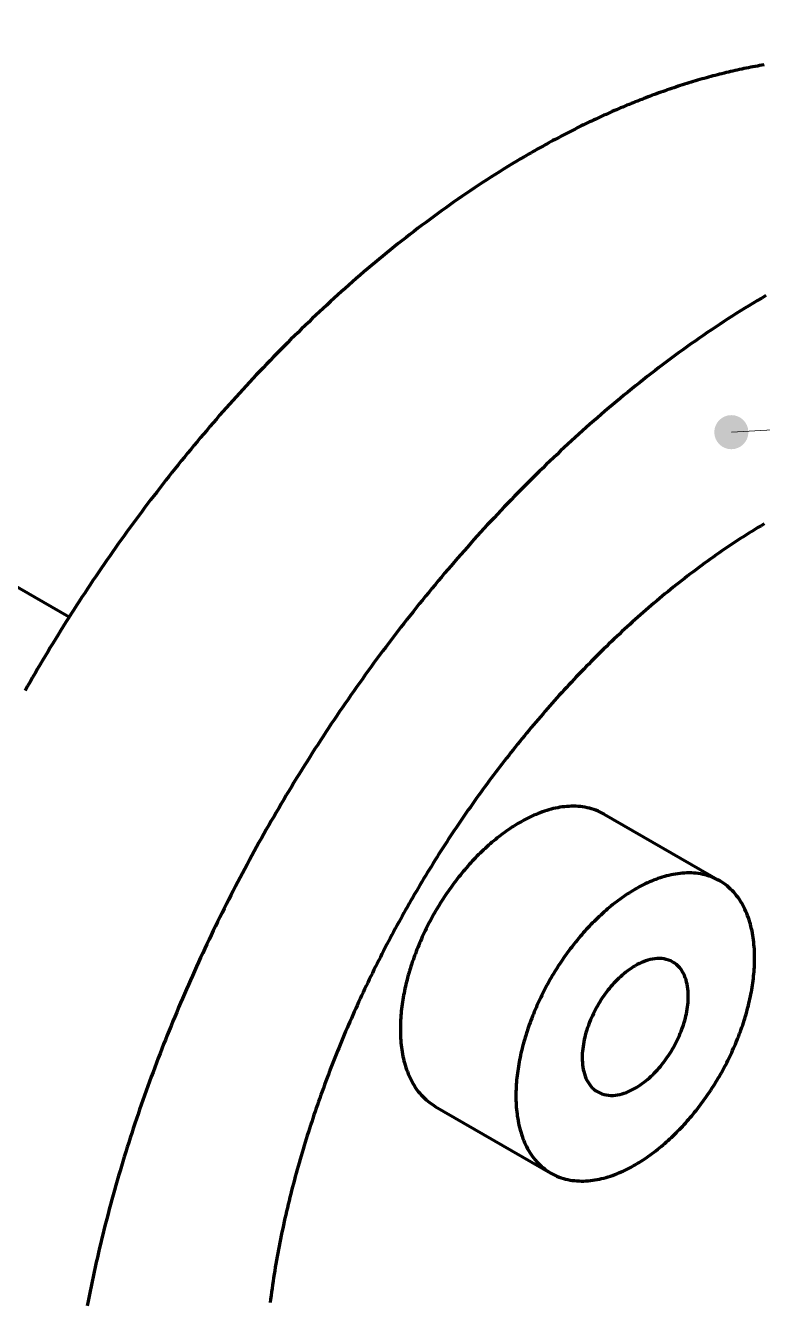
# Model space of a CAD drawing. Header units: millimetres. Extents: x 0 to 841, y 0 to 594.
# Drawn here: x 434.12 to 460.06, y 135.22 to 180.17 of the extents above; entities that cross this region are included whole.
import ezdxf

# ---------------------------------------------------------------- set-up
doc = ezdxf.new("R2010")
doc.units = ezdxf.units.MM
doc.layers.add('01-VISIBLE', color=7, linetype='CONTINUOUS', lineweight=70)
doc.layers.add('08-FINA', color=5, linetype='CONTINUOUS', lineweight=18)

msp = doc.modelspace()

# ---------------------------------------------------------------- hatches: boundary and pattern name
at = {"layer": '08-FINA'}
h = msp.add_hatch(color=7, dxfattribs=at)
h.dxf.hatch_style = 1
edge = h.paths.add_edge_path()
edge.add_arc((458.961, 165.853), 0.6, 0, 360)

# ---------------------------------------------------------------- linework, layer by layer
at = {"layer": '01-VISIBLE'}
for p, q in [((383.064, 189.717), (435.662, 159.349)), ((454.484, 152.409), (458.55, 150.061)), ((448.544, 142.12), (452.61, 139.773))]:
    msp.add_line(p, q, dxfattribs=at)
for points in [[(460.114, 178.781), (460.035, 178.768), (459.957, 178.754), (459.878, 178.74), (459.799, 178.726), (459.72, 178.711), (459.642, 178.696), (459.563, 178.68), (459.485, 178.665), (459.406, 178.649), (459.328, 178.632), (459.249, 178.616), (459.171, 178.599), (459.093, 178.581), (459.015, 178.564), (458.937, 178.546), (458.859, 178.527), (458.781, 178.509), (458.703, 178.49), (458.625, 178.471), (458.548, 178.451), (458.47, 178.432), (458.393, 178.412), (458.315, 178.391), (458.238, 178.371), (458.161, 178.35), (458.083, 178.328), (458.006, 178.307), (457.929, 178.285), (457.852, 178.263), (457.775, 178.241), (457.698, 178.218), (457.622, 178.195), (457.545, 178.172), (457.468, 178.149), (457.392, 178.125), (457.316, 178.101), (457.239, 178.077), (457.163, 178.052), (457.087, 178.028), (457.011, 178.002), (456.935, 177.977), (456.859, 177.952), (456.783, 177.926), (456.707, 177.9), (456.632, 177.873), (456.556, 177.847), (456.481, 177.82), (456.405, 177.793), (456.33, 177.766), (456.255, 177.738), (456.18, 177.71), (456.105, 177.682), (456.03, 177.654), (455.955, 177.626), (455.88, 177.597), (455.806, 177.568), (455.731, 177.539), (455.657, 177.509), (455.582, 177.479), (455.508, 177.45), (455.434, 177.419), (455.36, 177.389), (455.286, 177.358), (455.212, 177.328), (455.138, 177.297), (455.064, 177.265), (454.991, 177.234), (454.917, 177.202), (454.844, 177.17), (454.771, 177.138), (454.697, 177.106), (454.624, 177.073), (454.551, 177.04), (454.478, 177.007), (454.405, 176.974), (454.332, 176.941), (454.26, 176.907), (454.187, 176.873), (454.115, 176.839), (454.042, 176.805), (453.97, 176.771), (453.898, 176.736), (453.826, 176.701), (453.754, 176.666), (453.682, 176.631), (453.61, 176.596), (453.538, 176.56), (453.467, 176.524), (453.395, 176.488), (453.324, 176.452), (453.252, 176.416), (453.181, 176.379), (453.11, 176.342), (453.039, 176.305), (452.968, 176.268), (452.897, 176.231), (452.826, 176.193), (452.756, 176.156), (452.685, 176.118), (452.615, 176.08), (452.544, 176.042), (452.474, 176.003), (452.404, 175.965), (452.334, 175.926), (452.264, 175.887), (452.194, 175.848), (452.124, 175.809), (452.055, 175.769), (451.985, 175.73), (451.915, 175.69), (451.846, 175.65)], [(451.846, 175.65), (451.695, 175.562), (451.544, 175.474), (451.394, 175.384), (451.245, 175.294), (451.096, 175.203), (450.947, 175.112), (450.799, 175.019), (450.651, 174.926), (450.503, 174.833), (450.357, 174.738), (450.21, 174.643), (450.064, 174.547), (449.919, 174.45), (449.774, 174.353), (449.629, 174.255), (449.485, 174.156), (449.341, 174.057), (449.198, 173.957), (449.055, 173.856), (448.913, 173.755), (448.771, 173.653), (448.63, 173.55), (448.489, 173.447), (448.348, 173.344), (448.208, 173.239), (448.069, 173.134), (447.93, 173.029), (447.791, 172.922), (447.653, 172.816), (447.515, 172.708), (447.378, 172.6), (447.241, 172.492), (447.104, 172.383), (446.968, 172.273), (446.833, 172.163), (446.698, 172.052), (446.563, 171.941), (446.429, 171.829), (446.295, 171.717), (446.162, 171.604), (446.029, 171.491), (445.896, 171.377), (445.764, 171.262), (445.633, 171.147), (445.502, 171.032), (445.371, 170.916), (445.241, 170.8), (445.111, 170.683), (444.982, 170.565), (444.853, 170.448), (444.724, 170.329), (444.596, 170.21), (444.469, 170.091), (444.341, 169.972), (444.215, 169.851), (444.088, 169.731), (443.963, 169.61), (443.837, 169.488), (443.712, 169.366), (443.587, 169.244), (443.463, 169.121), (443.34, 168.998), (443.216, 168.874), (443.093, 168.75), (442.971, 168.625), (442.849, 168.5), (442.727, 168.375), (442.606, 168.249), (442.486, 168.123), (442.365, 167.996), (442.245, 167.869), (442.126, 167.742), (442.007, 167.614), (441.888, 167.485), (441.77, 167.357), (441.652, 167.228), (441.535, 167.098), (441.418, 166.969), (441.302, 166.838), (441.186, 166.708), (441.07, 166.577), (440.955, 166.446), (440.84, 166.314), (440.726, 166.182), (440.612, 166.05), (440.498, 165.917), (440.385, 165.784), (440.272, 165.65), (440.16, 165.517), (440.048, 165.382), (439.937, 165.248), (439.826, 165.113), (439.715, 164.978), (439.605, 164.842), (439.495, 164.706), (439.386, 164.57), (439.277, 164.434), (439.169, 164.297), (439.061, 164.159), (438.953, 164.022), (438.846, 163.884), (438.739, 163.746), (438.633, 163.607), (438.527, 163.468), (438.421, 163.329), (438.316, 163.19), (438.211, 163.05), (438.107, 162.91), (438.003, 162.769), (437.9, 162.629), (437.797, 162.488), (437.694, 162.346), (437.592, 162.204), (437.49, 162.063), (437.389, 161.92), (437.288, 161.778), (437.188, 161.635), (437.088, 161.492), (436.988, 161.348), (436.889, 161.204), (436.79, 161.06), (436.692, 160.916), (436.594, 160.771), (436.496, 160.627), (436.399, 160.481), (436.302, 160.336), (436.206, 160.19), (436.11, 160.044), (436.015, 159.898), (435.92, 159.751), (435.825, 159.604), (435.731, 159.457), (435.637, 159.31), (435.544, 159.162), (435.451, 159.014), (435.359, 158.866), (435.267, 158.718), (435.175, 158.569), (435.084, 158.42), (434.993, 158.271), (434.903, 158.121), (434.813, 157.971), (434.724, 157.821), (434.635, 157.671), (434.546, 157.52), (434.458, 157.37), (434.371, 157.218), (434.283, 157.067), (434.197, 156.916), (434.11, 156.764)], [(460.18, 170.663), (460.03, 170.575), (459.88, 170.485), (459.73, 170.395), (459.581, 170.304), (459.432, 170.213), (459.284, 170.12), (459.136, 170.027), (458.989, 169.934), (458.842, 169.839), (458.695, 169.744), (458.549, 169.648), (458.404, 169.551), (458.259, 169.454), (458.114, 169.356), (457.97, 169.257), (457.827, 169.158), (457.683, 169.058), (457.541, 168.957), (457.398, 168.856), (457.256, 168.754), (457.115, 168.652), (456.974, 168.548), (456.834, 168.445), (456.694, 168.34), (456.554, 168.235), (456.415, 168.13), (456.276, 168.023), (456.138, 167.917), (456, 167.809), (455.863, 167.701), (455.726, 167.593), (455.59, 167.484), (455.454, 167.374), (455.318, 167.264), (455.183, 167.153), (455.048, 167.042), (454.914, 166.93), (454.78, 166.818), (454.647, 166.705), (454.514, 166.592), (454.382, 166.478), (454.25, 166.363), (454.118, 166.248), (453.987, 166.133), (453.856, 166.017), (453.726, 165.901), (453.596, 165.784), (453.467, 165.666), (453.338, 165.549), (453.21, 165.43), (453.082, 165.312), (452.954, 165.192), (452.827, 165.073), (452.7, 164.952), (452.574, 164.832), (452.448, 164.711), (452.322, 164.589), (452.197, 164.467), (452.073, 164.345), (451.949, 164.222), (451.825, 164.099), (451.702, 163.975), (451.579, 163.851), (451.456, 163.726), (451.334, 163.601), (451.213, 163.476), (451.092, 163.35), (450.971, 163.224), (450.851, 163.097), (450.731, 162.97), (450.611, 162.843), (450.492, 162.715), (450.374, 162.586), (450.255, 162.458), (450.138, 162.329), (450.02, 162.199), (449.903, 162.07), (449.787, 161.939), (449.671, 161.809), (449.555, 161.678), (449.44, 161.547), (449.325, 161.415), (449.211, 161.283), (449.097, 161.151), (448.983, 161.018), (448.87, 160.885), (448.758, 160.751), (448.645, 160.618), (448.534, 160.483), (448.422, 160.349), (448.311, 160.214), (448.201, 160.079), (448.09, 159.943), (447.981, 159.807), (447.871, 159.671), (447.763, 159.535), (447.654, 159.398), (447.546, 159.26), (447.438, 159.123), (447.331, 158.985), (447.224, 158.847), (447.118, 158.708), (447.012, 158.569), (446.907, 158.43), (446.801, 158.291), (446.697, 158.151), (446.592, 158.011), (446.489, 157.87), (446.385, 157.73), (446.282, 157.589), (446.18, 157.447), (446.077, 157.306), (445.976, 157.164), (445.874, 157.021), (445.773, 156.879), (445.673, 156.736), (445.573, 156.593), (445.473, 156.449), (445.374, 156.305), (445.275, 156.161), (445.177, 156.017), (445.079, 155.873), (444.981, 155.728), (444.884, 155.582), (444.788, 155.437), (444.691, 155.291), (444.595, 155.145), (444.5, 154.999), (444.405, 154.852), (444.31, 154.705), (444.216, 154.558), (444.123, 154.411), (444.029, 154.263), (443.937, 154.115), (443.844, 153.967), (443.752, 153.819), (443.661, 153.67), (443.569, 153.521), (443.479, 153.372), (443.388, 153.222), (443.299, 153.072), (443.209, 152.922), (443.12, 152.772), (443.032, 152.621), (442.944, 152.471), (442.856, 152.319), (442.769, 152.168), (442.682, 152.017), (442.595, 151.865), (442.51, 151.713), (442.424, 151.56), (442.339, 151.408), (442.254, 151.255), (442.17, 151.102), (442.087, 150.949), (442.003, 150.795), (441.92, 150.641), (441.838, 150.487), (441.756, 150.333), (441.675, 150.179), (441.593, 150.024), (441.513, 149.869), (441.433, 149.714), (441.353, 149.558), (441.274, 149.403), (441.195, 149.247), (441.117, 149.091), (441.039, 148.934), (440.961, 148.778), (440.884, 148.621), (440.808, 148.464), (440.732, 148.307), (440.656, 148.149), (440.581, 147.992), (440.506, 147.834), (440.432, 147.676), (440.358, 147.517), (440.285, 147.359), (440.212, 147.2), (440.14, 147.041), (440.068, 146.882), (439.997, 146.722), (439.926, 146.563), (439.855, 146.403), (439.785, 146.243), (439.716, 146.083), (439.647, 145.922), (439.578, 145.761), (439.51, 145.601), (439.443, 145.44), (439.376, 145.278), (439.309, 145.117), (439.243, 144.955), (439.177, 144.793), (439.112, 144.631), (439.048, 144.469), (438.984, 144.306), (438.92, 144.144), (438.857, 143.981), (438.794, 143.818), (438.732, 143.655), (438.671, 143.491), (438.61, 143.327), (438.549, 143.164), (438.489, 143), (438.429, 142.835), (438.37, 142.671), (438.312, 142.506), (438.254, 142.342), (438.197, 142.177), (438.14, 142.012), (438.083, 141.846), (438.027, 141.681), (437.972, 141.515), (437.917, 141.349), (437.863, 141.183), (437.809, 141.017), (437.756, 140.851), (437.704, 140.684), (437.651, 140.517), (437.6, 140.35), (437.549, 140.183), (437.499, 140.016), (437.449, 139.849), (437.4, 139.681), (437.351, 139.513), (437.303, 139.346), (437.255, 139.177), (437.208, 139.009), (437.162, 138.841), (437.116, 138.672), (437.071, 138.504), (437.026, 138.335), (436.982, 138.166), (436.938, 137.997), (436.896, 137.827), (436.853, 137.658), (436.812, 137.488), (436.771, 137.318), (436.73, 137.148), (436.69, 136.978), (436.651, 136.808), (436.613, 136.638), (436.575, 136.467), (436.537, 136.297), (436.501, 136.126), (436.465, 135.955), (436.429, 135.784), (436.394, 135.613), (436.36, 135.441), (436.327, 135.27), (436.294, 135.098)], [(460.114, 162.622), (460.006, 162.558), (459.898, 162.493), (459.791, 162.428), (459.684, 162.362), (459.577, 162.295), (459.471, 162.228), (459.365, 162.161), (459.259, 162.093), (459.153, 162.024), (459.048, 161.955), (458.944, 161.885), (458.839, 161.815), (458.735, 161.745), (458.631, 161.674), (458.528, 161.602), (458.425, 161.53), (458.322, 161.458), (458.22, 161.385), (458.117, 161.311), (458.016, 161.238), (457.914, 161.163), (457.813, 161.089), (457.712, 161.013), (457.612, 160.938), (457.511, 160.862), (457.412, 160.785), (457.312, 160.708), (457.213, 160.631), (457.114, 160.553), (457.015, 160.475), (456.917, 160.397), (456.819, 160.318), (456.722, 160.239), (456.625, 160.159), (456.528, 160.079), (456.431, 159.998), (456.335, 159.917), (456.239, 159.836), (456.143, 159.755), (456.048, 159.673), (455.953, 159.59), (455.858, 159.507), (455.763, 159.424), (455.669, 159.341), (455.576, 159.257), (455.482, 159.173), (455.389, 159.088), (455.296, 159.004), (455.204, 158.918), (455.112, 158.833), (455.02, 158.747), (454.928, 158.661), (454.837, 158.574), (454.746, 158.487), (454.655, 158.4), (454.565, 158.313), (454.475, 158.225), (454.385, 158.137), (454.296, 158.048), (454.207, 157.96), (454.118, 157.87), (454.029, 157.781), (453.941, 157.691), (453.853, 157.601), (453.766, 157.511), (453.679, 157.42), (453.592, 157.33), (453.505, 157.238), (453.419, 157.147), (453.333, 157.055), (453.247, 156.963), (453.162, 156.871), (453.077, 156.778), (452.992, 156.685), (452.907, 156.592), (452.823, 156.499), (452.739, 156.405), (452.656, 156.311), (452.573, 156.217), (452.49, 156.122), (452.407, 156.027), (452.325, 155.932), (452.243, 155.837), (452.161, 155.742), (452.079, 155.646), (451.998, 155.55), (451.918, 155.453), (451.837, 155.357), (451.757, 155.26), (451.677, 155.163), (451.597, 155.065), (451.518, 154.968), (451.439, 154.87), (451.36, 154.772), (451.282, 154.673), (451.204, 154.575), (451.126, 154.476), (451.048, 154.377), (450.971, 154.278), (450.894, 154.178), (450.818, 154.079), (450.741, 153.979), (450.665, 153.878), (450.59, 153.778), (450.514, 153.677), (450.439, 153.576), (450.365, 153.475), (450.29, 153.374), (450.216, 153.272), (450.142, 153.171), (450.068, 153.069), (449.995, 152.966), (449.922, 152.864), (449.85, 152.761), (449.777, 152.658), (449.705, 152.555), (449.633, 152.452), (449.562, 152.349), (449.491, 152.245), (449.42, 152.141), (449.35, 152.037), (449.279, 151.932), (449.209, 151.828), (449.14, 151.723), (449.07, 151.618), (449.001, 151.513), (448.933, 151.408), (448.864, 151.302), (448.796, 151.196), (448.729, 151.091), (448.661, 150.984), (448.594, 150.878), (448.527, 150.772), (448.461, 150.665), (448.394, 150.558), (448.328, 150.451), (448.263, 150.344), (448.197, 150.236), (448.132, 150.128), (448.068, 150.021), (448.003, 149.913), (447.939, 149.804), (447.876, 149.696), (447.812, 149.587), (447.749, 149.479), (447.686, 149.37), (447.624, 149.261), (447.562, 149.151), (447.5, 149.042), (447.438, 148.932), (447.377, 148.822), (447.316, 148.712), (447.255, 148.602), (447.195, 148.492), (447.135, 148.381), (447.075, 148.27), (447.016, 148.159), (446.957, 148.048), (446.898, 147.937), (446.84, 147.826), (446.782, 147.714), (446.724, 147.602), (446.667, 147.491), (446.61, 147.378), (446.553, 147.266), (446.497, 147.154), (446.441, 147.041), (446.385, 146.929), (446.329, 146.816), (446.274, 146.703), (446.22, 146.589), (446.165, 146.476), (446.111, 146.363), (446.057, 146.249), (446.004, 146.135), (445.951, 146.021), (445.898, 145.907), (445.846, 145.793), (445.794, 145.678), (445.742, 145.563), (445.69, 145.449), (445.639, 145.334), (445.589, 145.219), (445.538, 145.103), (445.488, 144.988), (445.439, 144.873), (445.389, 144.757), (445.34, 144.641), (445.292, 144.525), (445.243, 144.409), (445.195, 144.293), (445.148, 144.176), (445.101, 144.06), (445.054, 143.943), (445.007, 143.826), (444.961, 143.709), (444.915, 143.592), (444.87, 143.475), (444.825, 143.357), (444.78, 143.24), (444.736, 143.122), (444.692, 143.004), (444.648, 142.886), (444.605, 142.768), (444.562, 142.65), (444.52, 142.532), (444.477, 142.413), (444.436, 142.295), (444.394, 142.176), (444.353, 142.057), (444.313, 141.938), (444.273, 141.819), (444.233, 141.699), (444.193, 141.58), (444.154, 141.46), (444.115, 141.341), (444.077, 141.221), (444.039, 141.101), (444.002, 140.981), (443.965, 140.861), (443.928, 140.741), (443.892, 140.62), (443.856, 140.5), (443.82, 140.379), (443.785, 140.258), (443.751, 140.137), (443.716, 140.016), (443.683, 139.895), (443.649, 139.774), (443.616, 139.653), (443.584, 139.531), (443.552, 139.41), (443.52, 139.288), (443.488, 139.166), (443.458, 139.044), (443.427, 138.922), (443.397, 138.8), (443.368, 138.678), (443.339, 138.555), (443.31, 138.433), (443.282, 138.31), (443.254, 138.188), (443.227, 138.065), (443.2, 137.942), (443.173, 137.819), (443.147, 137.696), (443.122, 137.573), (443.097, 137.45), (443.072, 137.326), (443.048, 137.203), (443.025, 137.079), (443.001, 136.956), (442.979, 136.832), (442.957, 136.708), (442.935, 136.584), (442.914, 136.461), (442.893, 136.336), (442.873, 136.212), (442.853, 136.088), (442.834, 135.964), (442.815, 135.839), (442.797, 135.715), (442.78, 135.591), (442.762, 135.466), (442.746, 135.341), (442.73, 135.217)], [(454.484, 152.409), (454.414, 152.447), (454.342, 152.483), (454.269, 152.516), (454.194, 152.546), (454.119, 152.573), (454.043, 152.597), (453.965, 152.618), (453.887, 152.636), (453.809, 152.651), (453.729, 152.664), (453.65, 152.674), (453.57, 152.681), (453.49, 152.685), (453.41, 152.687), (453.33, 152.686), (453.25, 152.683), (453.17, 152.678), (453.09, 152.67), (453.01, 152.66), (452.931, 152.648), (452.852, 152.634), (452.774, 152.618), (452.695, 152.601), (452.618, 152.581), (452.54, 152.56), (452.464, 152.537), (452.387, 152.513), (452.311, 152.487), (452.236, 152.459), (452.161, 152.43), (452.087, 152.4), (452.014, 152.368), (451.94, 152.336), (451.868, 152.302), (451.796, 152.266), (451.725, 152.23), (451.654, 152.192), (451.583, 152.154), (451.514, 152.114)], [(451.514, 152.114), (451.445, 152.074), (451.376, 152.032), (451.308, 151.99), (451.241, 151.946), (451.174, 151.902), (451.108, 151.857), (451.042, 151.811), (450.977, 151.765), (450.912, 151.717), (450.848, 151.669), (450.785, 151.62), (450.722, 151.57), (450.66, 151.52), (450.598, 151.469), (450.537, 151.417), (450.476, 151.365), (450.416, 151.312), (450.356, 151.258), (450.297, 151.204), (450.239, 151.15), (450.181, 151.094), (450.124, 151.038), (450.067, 150.982), (450.01, 150.925), (449.955, 150.867), (449.899, 150.81), (449.844, 150.751), (449.79, 150.692), (449.737, 150.633), (449.683, 150.573), (449.631, 150.512), (449.579, 150.452), (449.527, 150.39), (449.476, 150.329), (449.425, 150.266), (449.375, 150.204), (449.326, 150.141), (449.277, 150.077), (449.228, 150.014), (449.18, 149.95), (449.133, 149.885), (449.086, 149.82), (449.039, 149.755), (448.993, 149.689), (448.948, 149.623), (448.903, 149.557), (448.859, 149.49), (448.815, 149.423), (448.772, 149.355), (448.729, 149.288), (448.687, 149.22), (448.645, 149.151), (448.604, 149.082), (448.564, 149.013), (448.524, 148.944), (448.484, 148.874), (448.445, 148.804), (448.407, 148.734), (448.369, 148.663), (448.331, 148.592), (448.295, 148.521), (448.258, 148.45), (448.223, 148.378), (448.188, 148.306), (448.153, 148.234), (448.119, 148.161), (448.086, 148.088), (448.053, 148.015), (448.021, 147.942), (447.989, 147.868), (447.959, 147.794), (447.928, 147.72), (447.898, 147.646), (447.869, 147.571), (447.841, 147.496), (447.813, 147.421), (447.786, 147.346), (447.759, 147.27), (447.733, 147.194), (447.708, 147.118), (447.683, 147.042), (447.659, 146.966), (447.636, 146.889), (447.613, 146.812), (447.592, 146.735), (447.57, 146.658), (447.55, 146.58), (447.53, 146.503), (447.511, 146.425), (447.493, 146.347), (447.476, 146.269), (447.459, 146.19), (447.444, 146.112), (447.429, 146.033), (447.414, 145.954), (447.401, 145.875), (447.389, 145.796), (447.377, 145.717), (447.366, 145.637), (447.357, 145.558), (447.348, 145.478), (447.34, 145.398), (447.333, 145.318), (447.327, 145.239), (447.322, 145.159), (447.319, 145.079), (447.316, 144.999), (447.314, 144.918), (447.314, 144.838), (447.314, 144.758), (447.316, 144.678), (447.319, 144.598), (447.323, 144.518), (447.329, 144.438), (447.335, 144.358), (447.343, 144.279), (447.353, 144.199), (447.364, 144.12), (447.376, 144.04), (447.39, 143.962), (447.406, 143.883), (447.423, 143.805), (447.441, 143.727), (447.461, 143.649), (447.483, 143.572), (447.507, 143.496), (447.533, 143.42), (447.56, 143.344), (447.589, 143.27), (447.621, 143.196), (447.654, 143.123), (447.689, 143.051), (447.727, 142.98), (447.766, 142.911), (447.808, 142.842), (447.851, 142.775), (447.897, 142.71), (447.946, 142.646), (447.996, 142.583), (448.049, 142.523), (448.103, 142.464), (448.16, 142.408), (448.219, 142.354), (448.28, 142.302), (448.343, 142.253), (448.408, 142.206), (448.475, 142.162), (448.544, 142.12)], [(458.55, 150.061), (458.479, 150.1), (458.408, 150.136), (458.335, 150.168), (458.26, 150.198), (458.185, 150.225), (458.108, 150.249), (458.031, 150.27), (457.953, 150.289), (457.874, 150.304), (457.795, 150.316), (457.716, 150.326), (457.636, 150.333), (457.556, 150.337), (457.476, 150.339), (457.396, 150.339), (457.315, 150.336), (457.236, 150.33), (457.156, 150.322), (457.076, 150.313), (456.997, 150.301), (456.918, 150.287), (456.839, 150.271), (456.761, 150.253), (456.684, 150.234), (456.606, 150.213), (456.529, 150.19), (456.453, 150.165), (456.377, 150.139), (456.302, 150.112), (456.227, 150.083), (456.153, 150.053), (456.079, 150.021), (456.006, 149.988), (455.934, 149.954), (455.862, 149.919), (455.79, 149.882), (455.72, 149.845), (455.649, 149.806), (455.58, 149.767)], [(455.58, 149.767), (455.511, 149.726), (455.442, 149.685), (455.374, 149.642), (455.307, 149.599), (455.24, 149.555), (455.174, 149.51), (455.108, 149.464), (455.043, 149.417), (454.978, 149.37), (454.914, 149.322), (454.851, 149.273), (454.788, 149.223), (454.726, 149.173), (454.664, 149.122), (454.603, 149.07), (454.542, 149.018), (454.482, 148.965), (454.422, 148.911), (454.363, 148.857), (454.305, 148.802), (454.247, 148.747), (454.189, 148.691), (454.133, 148.634), (454.076, 148.578), (454.02, 148.52), (453.965, 148.462), (453.91, 148.404), (453.856, 148.345), (453.802, 148.285), (453.749, 148.225), (453.697, 148.165), (453.644, 148.104), (453.593, 148.043), (453.542, 147.981), (453.491, 147.919), (453.441, 147.856), (453.391, 147.793), (453.342, 147.73), (453.294, 147.666), (453.246, 147.602), (453.199, 147.538), (453.152, 147.473), (453.105, 147.407), (453.059, 147.342), (453.014, 147.276), (452.969, 147.209), (452.925, 147.142), (452.881, 147.075), (452.838, 147.008), (452.795, 146.94), (452.753, 146.872), (452.711, 146.804), (452.67, 146.735), (452.629, 146.666), (452.589, 146.596), (452.55, 146.527), (452.511, 146.457), (452.473, 146.386), (452.435, 146.316), (452.397, 146.245), (452.361, 146.174), (452.324, 146.102), (452.289, 146.031), (452.254, 145.959), (452.219, 145.886), (452.185, 145.814), (452.152, 145.741), (452.119, 145.668), (452.087, 145.594), (452.055, 145.521), (452.024, 145.447), (451.994, 145.373), (451.964, 145.298), (451.935, 145.224), (451.907, 145.149), (451.879, 145.074), (451.851, 144.998), (451.825, 144.923), (451.799, 144.847), (451.774, 144.771), (451.749, 144.695), (451.725, 144.618), (451.702, 144.542), (451.679, 144.465), (451.657, 144.388), (451.636, 144.31), (451.616, 144.233), (451.596, 144.155), (451.577, 144.077), (451.559, 143.999), (451.542, 143.921), (451.525, 143.843), (451.509, 143.764), (451.494, 143.685), (451.48, 143.607), (451.467, 143.528), (451.455, 143.448), (451.443, 143.369), (451.432, 143.29), (451.423, 143.21), (451.414, 143.131), (451.406, 143.051), (451.399, 142.971), (451.393, 142.891), (451.388, 142.811), (451.384, 142.731), (451.382, 142.651), (451.38, 142.571), (451.379, 142.491), (451.38, 142.411), (451.382, 142.331), (451.385, 142.251), (451.389, 142.171), (451.394, 142.091), (451.401, 142.011), (451.409, 141.931), (451.419, 141.852), (451.43, 141.772), (451.442, 141.693), (451.456, 141.614), (451.471, 141.536), (451.488, 141.457), (451.507, 141.379), (451.527, 141.302), (451.549, 141.225), (451.573, 141.148), (451.599, 141.072), (451.626, 140.997), (451.655, 140.922), (451.687, 140.849), (451.72, 140.776), (451.755, 140.704), (451.792, 140.633), (451.832, 140.563), (451.874, 140.495), (451.917, 140.428), (451.963, 140.362), (452.011, 140.298), (452.062, 140.236), (452.114, 140.175), (452.169, 140.117), (452.226, 140.061), (452.285, 140.006), (452.346, 139.955), (452.409, 139.905), (452.474, 139.858), (452.541, 139.814), (452.61, 139.773)], [(452.61, 139.773), (452.68, 139.734), (452.751, 139.698), (452.825, 139.665), (452.899, 139.635), (452.974, 139.608), (453.051, 139.584), (453.128, 139.563), (453.206, 139.545), (453.285, 139.53), (453.364, 139.517), (453.443, 139.508), (453.523, 139.501), (453.603, 139.496), (453.683, 139.494), (453.763, 139.495), (453.843, 139.498), (453.923, 139.504), (454.003, 139.511), (454.083, 139.521), (454.162, 139.533), (454.241, 139.547), (454.319, 139.563), (454.397, 139.58), (454.475, 139.6), (454.552, 139.621), (454.629, 139.644), (454.706, 139.668), (454.781, 139.694), (454.857, 139.722), (454.931, 139.751), (455.006, 139.781), (455.079, 139.813), (455.152, 139.845), (455.225, 139.879), (455.297, 139.915), (455.368, 139.951), (455.439, 139.988), (455.509, 140.027), (455.579, 140.066), (455.648, 140.107), (455.717, 140.149), (455.785, 140.191), (455.852, 140.234), (455.919, 140.279), (455.985, 140.324), (456.051, 140.369), (456.116, 140.416), (456.18, 140.464), (456.244, 140.512), (456.308, 140.561), (456.371, 140.61), (456.433, 140.661), (456.495, 140.712), (456.556, 140.763), (456.617, 140.816), (456.677, 140.869), (456.736, 140.922), (456.795, 140.976), (456.854, 141.031), (456.912, 141.087), (456.969, 141.142), (457.026, 141.199), (457.083, 141.256), (457.138, 141.313), (457.194, 141.371), (457.248, 141.43), (457.303, 141.489), (457.356, 141.548), (457.41, 141.608), (457.462, 141.668), (457.514, 141.729), (457.566, 141.79), (457.617, 141.852), (457.668, 141.914), (457.718, 141.977), (457.767, 142.04), (457.816, 142.103), (457.865, 142.167), (457.913, 142.231), (457.96, 142.296), (458.007, 142.361), (458.054, 142.426), (458.1, 142.492), (458.145, 142.558), (458.19, 142.624), (458.234, 142.691), (458.278, 142.758), (458.321, 142.825), (458.364, 142.893), (458.406, 142.961), (458.448, 143.03), (458.489, 143.098), (458.53, 143.167), (458.57, 143.237), (458.609, 143.307), (458.648, 143.377), (458.687, 143.447), (458.724, 143.517), (458.762, 143.588), (458.798, 143.66), (458.835, 143.731), (458.87, 143.803), (458.905, 143.875), (458.94, 143.947), (458.974, 144.02), (459.007, 144.093), (459.04, 144.166), (459.072, 144.239), (459.104, 144.313), (459.135, 144.387), (459.165, 144.461), (459.195, 144.535), (459.224, 144.61), (459.253, 144.685), (459.28, 144.76), (459.308, 144.835), (459.334, 144.911), (459.36, 144.986), (459.385, 145.063), (459.41, 145.139), (459.434, 145.215), (459.457, 145.292), (459.48, 145.369), (459.502, 145.446), (459.523, 145.523), (459.543, 145.601), (459.563, 145.678), (459.582, 145.756), (459.6, 145.834), (459.617, 145.912), (459.634, 145.991), (459.65, 146.069), (459.665, 146.148), (459.679, 146.227), (459.692, 146.306), (459.705, 146.385), (459.716, 146.464), (459.727, 146.544), (459.737, 146.623), (459.745, 146.703), (459.753, 146.783), (459.76, 146.862), (459.766, 146.942), (459.771, 147.022), (459.775, 147.102), (459.778, 147.182), (459.779, 147.263), (459.78, 147.343), (459.779, 147.423), (459.777, 147.503), (459.775, 147.583), (459.77, 147.663), (459.765, 147.743), (459.758, 147.823), (459.75, 147.902), (459.74, 147.982), (459.73, 148.061), (459.717, 148.141), (459.703, 148.219), (459.688, 148.298), (459.671, 148.376), (459.652, 148.454), (459.632, 148.532), (459.61, 148.609), (459.586, 148.685), (459.561, 148.761), (459.533, 148.837), (459.504, 148.911), (459.473, 148.985), (459.439, 149.058), (459.404, 149.13), (459.367, 149.201), (459.327, 149.27), (459.286, 149.339), (459.242, 149.406), (459.196, 149.472), (459.148, 149.536), (459.097, 149.598), (459.045, 149.658), (458.99, 149.717), (458.933, 149.773), (458.874, 149.827), (458.813, 149.879), (458.75, 149.929), (458.685, 149.975), (458.618, 150.02), (458.55, 150.061)], [(455.58, 147.072), (455.51, 147.031), (455.442, 146.987), (455.375, 146.941), (455.309, 146.894), (455.245, 146.844), (455.182, 146.793), (455.12, 146.741), (455.06, 146.687), (455, 146.632), (454.942, 146.575), (454.885, 146.517), (454.83, 146.458), (454.776, 146.398), (454.722, 146.337), (454.67, 146.275), (454.62, 146.211), (454.57, 146.147), (454.522, 146.082), (454.475, 146.016), (454.429, 145.949), (454.384, 145.882), (454.34, 145.813), (454.298, 145.744), (454.257, 145.674), (454.217, 145.604), (454.179, 145.532), (454.141, 145.46), (454.105, 145.388), (454.071, 145.314), (454.037, 145.241), (454.005, 145.166), (453.975, 145.091), (453.945, 145.015), (453.918, 144.939), (453.891, 144.862), (453.867, 144.785), (453.844, 144.707), (453.822, 144.629), (453.802, 144.551), (453.784, 144.472), (453.768, 144.392), (453.754, 144.312), (453.742, 144.232), (453.731, 144.152), (453.723, 144.071), (453.717, 143.99), (453.714, 143.909), (453.713, 143.828), (453.715, 143.747), (453.719, 143.666), (453.727, 143.586), (453.737, 143.505), (453.751, 143.425), (453.769, 143.346), (453.791, 143.268), (453.816, 143.191), (453.846, 143.116), (453.881, 143.043), (453.92, 142.972), (453.964, 142.904), (454.014, 142.839), (454.068, 142.779), (454.127, 142.724), (454.191, 142.674), (454.26, 142.631)], [(454.26, 142.631), (454.331, 142.594), (454.405, 142.563), (454.482, 142.54), (454.56, 142.523), (454.64, 142.512), (454.72, 142.507), (454.8, 142.508), (454.88, 142.514), (454.959, 142.526), (455.038, 142.541), (455.116, 142.561), (455.192, 142.585), (455.268, 142.612), (455.342, 142.642), (455.415, 142.675), (455.487, 142.711), (455.558, 142.749), (455.627, 142.789), (455.695, 142.832), (455.762, 142.877), (455.827, 142.923), (455.891, 142.971), (455.954, 143.021), (456.016, 143.073), (456.076, 143.125), (456.135, 143.18), (456.193, 143.235), (456.25, 143.292), (456.305, 143.35), (456.36, 143.409), (456.413, 143.469), (456.465, 143.53), (456.515, 143.592), (456.565, 143.655), (456.614, 143.719), (456.661, 143.784), (456.707, 143.85), (456.752, 143.916), (456.796, 143.983), (456.838, 144.051), (456.879, 144.12), (456.92, 144.19), (456.958, 144.26), (456.996, 144.331), (457.032, 144.402), (457.068, 144.474), (457.101, 144.547), (457.134, 144.62), (457.165, 144.694), (457.195, 144.769), (457.223, 144.844), (457.25, 144.919), (457.276, 144.995), (457.3, 145.072), (457.322, 145.149), (457.343, 145.227), (457.362, 145.305), (457.379, 145.383), (457.395, 145.462), (457.408, 145.541), (457.42, 145.62), (457.43, 145.7), (457.437, 145.779), (457.443, 145.86), (457.446, 145.94), (457.446, 146.02), (457.444, 146.1), (457.439, 146.18), (457.431, 146.26), (457.42, 146.339), (457.406, 146.418), (457.388, 146.497), (457.366, 146.574), (457.34, 146.65), (457.31, 146.724), (457.276, 146.797), (457.236, 146.867), (457.192, 146.934), (457.143, 146.997), (457.089, 147.056), (457.031, 147.111), (456.967, 147.16), (456.9, 147.203)], [(456.9, 147.203), (456.827, 147.241), (456.751, 147.271), (456.673, 147.295), (456.593, 147.312), (456.512, 147.323), (456.431, 147.327), (456.349, 147.325), (456.268, 147.318), (456.187, 147.306), (456.107, 147.289), (456.028, 147.268), (455.95, 147.243), (455.873, 147.215), (455.798, 147.184), (455.724, 147.149), (455.651, 147.112), (455.58, 147.072)]]:
    msp.add_lwpolyline(points, dxfattribs=at)
at = {"layer": '08-FINA'}
msp.add_line((616.507, 174.417), (458.961, 165.853), dxfattribs=at)

doc.saveas('drawing.dxf')
